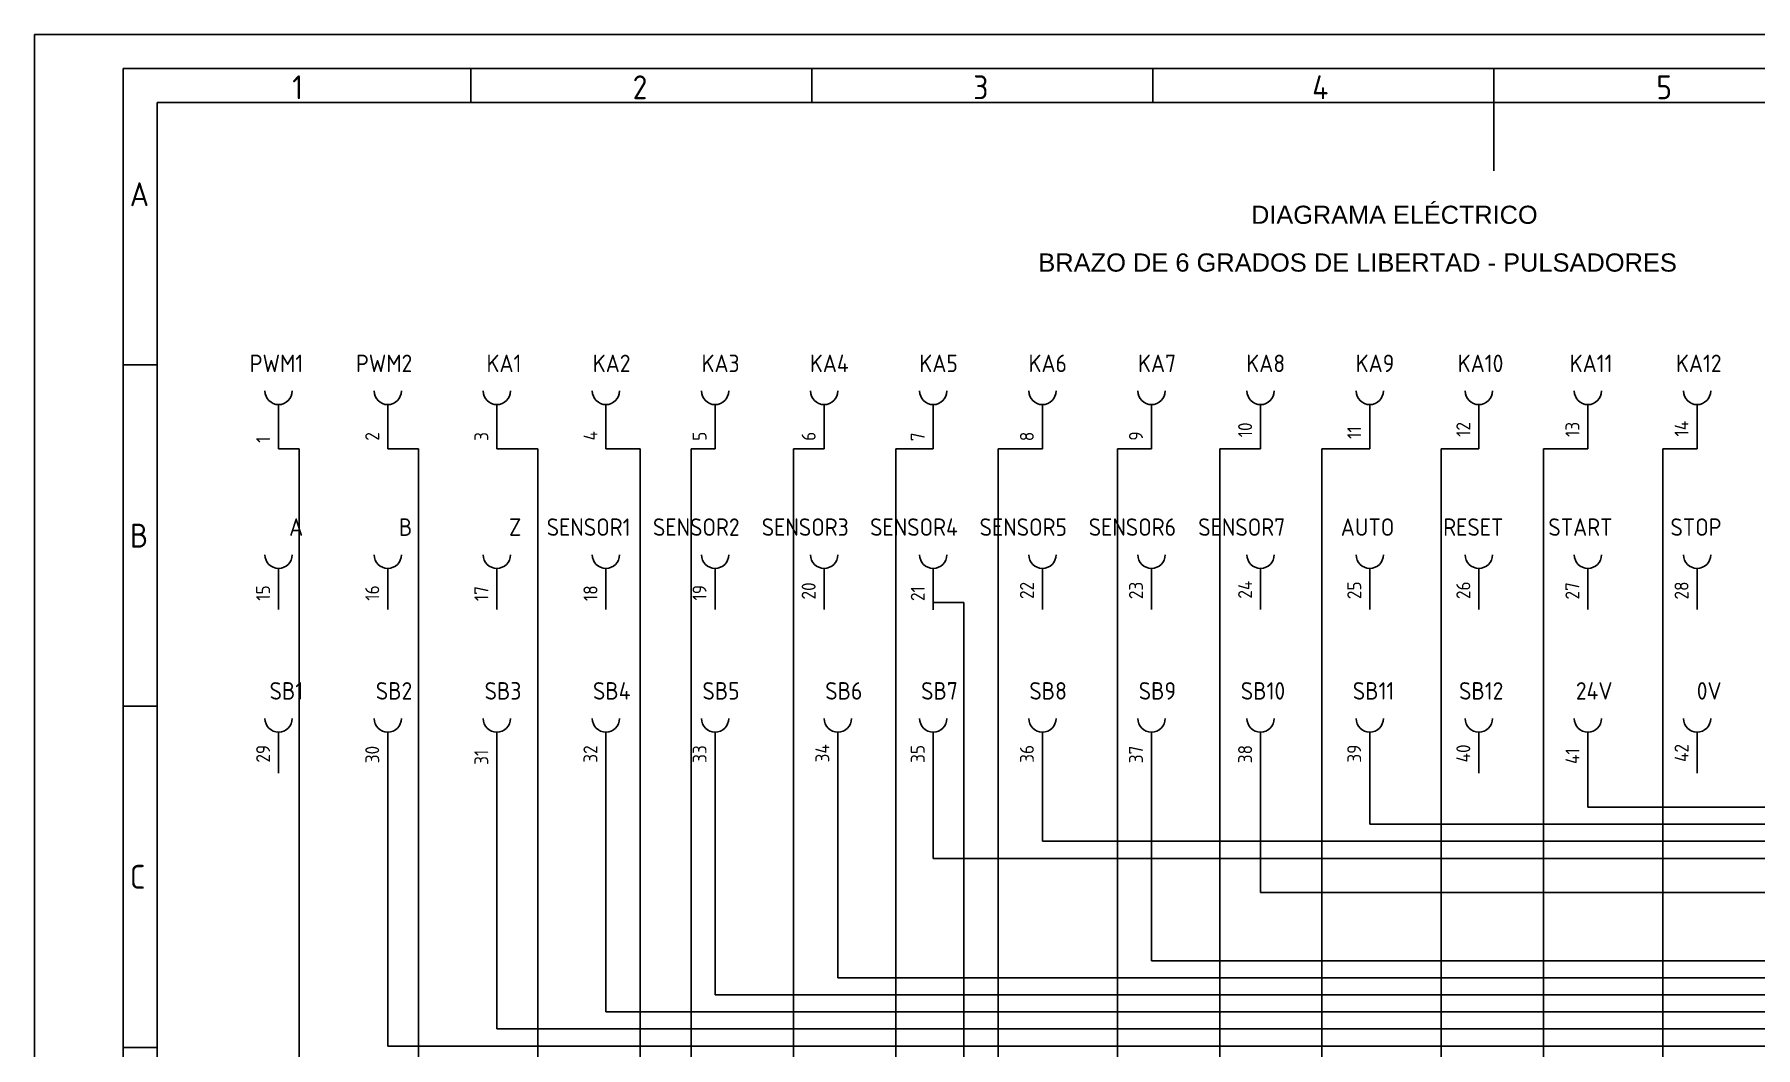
# Model space of a CAD drawing. Header units: millimetres. Extents: x 2847 to 3267, y 1415 to 1712.
# Drawn here: x 2846.7 to 3099.1, y 1563.5 to 1712 of the extents above; entities that cross this region are included whole.
import ezdxf
from ezdxf.enums import TextEntityAlignment as Align

# ---------------------------------------------------------------- set-up
doc = ezdxf.new("R2010")
doc.units = ezdxf.units.MM
for name, color, linetype in [('035', 5, 'Continuous'), ('07', 7, 'Continuous'), ('PDF_Texto', 7, 'Continuous'), ('SYMS', 7, 'Continuous'), ('TAGS', 4, 'Continuous'), ('TERMS', 3, 'Continuous'), ('WIRES', 7, 'Continuous')]:
    doc.layers.add(name, color=color, linetype=linetype)
doc.styles.add('ISO Proportional', font='isocp.shx')
doc.styles.add('PDF F2', font='arial.ttf')
doc.styles.add('WD_IEC', font='ISOCP2.shx', dxfattribs={"width": 0.9, "height": 4})

# ---------------------------------------------------------------- blocks, each defined once
blk = doc.blocks.new('IEC_border_a3')
at = {"layer": '035'}
for p, q in [((64, 292), (64, 287)), ((114, 292), (114, 287)), ((164, 292), (164, 287)), ((214, 292), (214, 287)), ((17.97, 248.58), (12.98, 248.58)), ((17.98, 198.54), (13, 198.54)), ((17.98, 148.54), (13, 148.54))]:
    blk.add_line(p, q, dxfattribs=at)
for points in [[(0, 297), (420, 297), (420, 0), (0, 0)], [(18, 287), (410, 287), (410, 10), (18, 10)]]:
    blk.add_lwpolyline(points, close=True, dxfattribs=at)
at = {"layer": '07'}
blk.add_line((214, 287), (214, 277), dxfattribs=at)
blk.add_lwpolyline([(13, 292), (415, 292), (415, 5), (13, 5)], close=True, dxfattribs=at)
at = {"layer": '035', "style": 'ISO Proportional'}
for s, p in [('1', (37.81, 287.5)), ('2', (87.73, 287.5)), ('3', (137.68, 287.5)), ('4', (187.38, 287.5)), ('5', (237.84, 287.5)), ('A', (13.98, 271.83)), ('B', (14, 221.79)), ('C', (14, 171.79))]:
    blk.add_text(s, height=3.5, dxfattribs=at).set_placement(p)
blk = doc.blocks.new('VC01_J')
blk.add_line((0, -5), (0, -1.25))
blk.add_arc((0, 0), 1.25, 180, 0)
at = {"style": 'WD_IEC'}
for tag, p in [('INST', (-5.25, 8)), ('LOC', (-5.25, 5)), ('TAG1', (-5.25, 2)), ('DESC1', (-5.25, -5.1)), ('DESC2', (-5.25, -8.1)), ('DESC3', (-5.25, -11.1))]:
    blk.add_attdef(tag, text='', height=2.5, dxfattribs=at).set_placement(p, align=Align.RIGHT)
at = {"style": 'WD_IEC', "flags": 1}
for tag, p, height in [('MFG', (2.75, 4), 1.5), ('CAT', (2.75, 1.5), 1.5), ('X4LINK', (-1.88, 0), 0.32), ('X1LINK', (1.88, 0), 0.32), ('ASSYCODE', (2.75, -2.75), 1), ('X8TERM01', (0, -5), 0.32), ('FAMILY', (2.75, -4.25), 1), ('X8TERMDESC01', (0, -5.52), 0.32), ('CATDESC', (2.75, -5.75), 1)]:
    blk.add_attdef(tag, p, '', height=height, dxfattribs=at)
at = {"style": 'WD_IEC'}
blk.add_attdef('TERM01', (-1, -5), '', height=2, rotation=90, dxfattribs=at)
blk = doc.blocks.new('VC02_J')
blk.add_line((0, -5), (0, -1.25))
blk.add_arc((0, 0), 1.25, 180, 0)
at = {"style": 'WD_IEC'}
for tag, p in [('INST', (-5.25, 8)), ('LOC', (-5.25, 5)), ('TAG2', (-5.25, 2)), ('DESC1', (-5.25, -5.1)), ('DESC2', (-5.25, -8.1)), ('DESC3', (-5.25, -11.1))]:
    blk.add_attdef(tag, text='', height=2.5, dxfattribs=at).set_placement(p, align=Align.RIGHT)
blk.add_attdef('TERM01', (-1, -5), '', height=2, rotation=90, dxfattribs=at)
at = {"style": 'WD_IEC', "flags": 1}
for tag, p, height in [('X4LINK', (-1.88, 0), 0.32), ('X1LINK', (1.88, 0), 0.32), ('X8TERM01', (0, -5), 0.32), ('FAMILY', (2.75, -4.25), 1), ('X8TERMDESC01', (0, -5.52), 0.32)]:
    blk.add_attdef(tag, p, '', height=height, dxfattribs=at)

msp = doc.modelspace()

# ---------------------------------------------------------------- linework, layer by layer
at = {"layer": 'WIRES'}
for p, q in [((2882.49, 1651.71), (2882.49, 1651.26)), ((2882.49, 1651.26), (2885.49, 1651.26)), ((2885.49, 1506.26), (2885.49, 1651.26)), ((2898.49, 1651.71), (2898.49, 1651.26)), ((2898.49, 1651.26), (2902.99, 1651.26)), ((2902.99, 1651.26), (2902.99, 1563.81)), ((2914.49, 1651.71), (2914.49, 1651.26)), ((2914.49, 1651.26), (2920.49, 1651.26)), ((2920.49, 1651.26), (2920.49, 1566.31)), ((2930.49, 1651.71), (2930.49, 1651.26)), ((2930.49, 1651.26), (2935.49, 1651.26)), ((2935.49, 1651.26), (2935.49, 1568.81)), ((2946.49, 1651.26), (2942.99, 1651.26)), ((2942.99, 1651.26), (2942.99, 1568.81)), ((2946.49, 1651.71), (2946.49, 1651.26)), ((2962.49, 1651.26), (2957.99, 1651.26)), ((2957.99, 1651.26), (2957.99, 1571.31)), ((2962.49, 1651.71), (2962.49, 1651.26)), ((2978.49, 1651.26), (2972.99, 1651.26)), ((2972.99, 1651.26), (2972.99, 1573.81)), ((2978.49, 1651.71), (2978.49, 1651.26)), ((2994.49, 1651.26), (2987.99, 1651.26)), ((2987.99, 1651.26), (2987.99, 1591.31)), ((2994.49, 1651.71), (2994.49, 1651.26)), ((3010.49, 1651.26), (3005.49, 1651.26)), ((3005.49, 1651.26), (3005.49, 1593.81)), ((3010.49, 1651.71), (3010.49, 1651.26)), ((3026.49, 1651.26), (3020.49, 1651.26)), ((3020.49, 1651.26), (3020.49, 1593.81)), ((3026.49, 1651.71), (3026.49, 1651.26)), ((3042.49, 1651.26), (3035.49, 1651.26)), ((3035.49, 1651.26), (3035.49, 1593.81)), ((3042.49, 1651.71), (3042.49, 1651.26)), ((3058.49, 1651.26), (3052.99, 1651.26)), ((3052.99, 1651.26), (3052.99, 1576.31)), ((3058.49, 1651.71), (3058.49, 1651.26)), ((3074.49, 1651.26), (3067.99, 1651.26)), ((3067.99, 1651.26), (3067.99, 1596.31)), ((3074.49, 1651.71), (3074.49, 1651.26)), ((3090.49, 1651.26), (3085.49, 1651.26)), ((3085.49, 1651.26), (3085.49, 1598.81)), ((3090.49, 1651.71), (3090.49, 1651.26)), ((2978.49, 1627.71), (2978.49, 1628.76)), ((2978.49, 1628.76), (2982.99, 1628.76)), ((2982.99, 1628.76), (2982.99, 1591.31)), ((2898.49, 1603.71), (2898.49, 1563.76)), ((2914.49, 1603.71), (2914.49, 1566.26)), ((2930.49, 1603.71), (2930.49, 1568.76)), ((2946.49, 1603.71), (2946.49, 1571.26)), ((2964.49, 1603.71), (2964.49, 1573.76)), ((2978.49, 1603.71), (2978.49, 1591.26)), ((2994.49, 1603.71), (2994.49, 1593.76)), ((3010.49, 1603.71), (3010.49, 1576.26)), ((3026.49, 1603.71), (3026.49, 1586.26)), ((3042.49, 1603.71), (3042.49, 1596.26)), ((3074.49, 1603.71), (3074.49, 1598.76)), ((3074.49, 1598.76), (3105.49, 1598.76)), ((3085.49, 1598.71), (3085.49, 1596.31)), ((3042.49, 1596.26), (3042.99, 1596.26)), ((3042.99, 1596.26), (3125.44, 1596.26)), ((3067.99, 1596.21), (3067.99, 1593.81)), ((3085.49, 1596.21), (3085.49, 1593.81)), ((2994.49, 1593.76), (3010.44, 1593.76)), ((3005.49, 1593.71), (3005.49, 1591.31)), ((3010.54, 1593.76), (3026.44, 1593.76)), ((3020.49, 1593.71), (3020.49, 1591.31)), ((3026.54, 1593.76), (3125.44, 1593.76)), ((3035.49, 1593.71), (3035.49, 1591.31)), ((3067.99, 1593.71), (3067.99, 1591.31)), ((3085.49, 1593.71), (3085.49, 1591.31)), ((2978.49, 1591.26), (3010.44, 1591.26)), ((2982.99, 1591.21), (2982.99, 1573.81)), ((2987.99, 1591.21), (2987.99, 1573.81)), ((3005.49, 1591.21), (3005.49, 1573.81)), ((3010.54, 1591.26), (3026.44, 1591.26)), ((3020.49, 1591.21), (3020.49, 1576.31)), ((3026.54, 1591.26), (3125.49, 1591.26)), ((3035.49, 1591.21), (3035.49, 1586.31)), ((3067.99, 1591.21), (3067.99, 1586.31)), ((3085.49, 1591.21), (3085.49, 1586.31)), ((3026.49, 1586.26), (3155.44, 1586.26)), ((3035.49, 1586.21), (3035.49, 1576.31)), ((3067.99, 1586.21), (3067.99, 1576.31)), ((3085.49, 1586.21), (3085.49, 1576.31)), ((3010.49, 1576.26), (3125.44, 1576.26)), ((3020.49, 1576.21), (3020.49, 1573.81)), ((3035.49, 1576.21), (3035.49, 1573.81)), ((3052.99, 1576.21), (3052.99, 1573.81)), ((3067.99, 1576.21), (3067.99, 1573.81)), ((3085.49, 1576.21), (3085.49, 1573.81)), ((2964.49, 1573.76), (3125.44, 1573.76)), ((2972.99, 1573.71), (2972.99, 1571.31)), ((2982.99, 1573.71), (2982.99, 1571.31)), ((2987.99, 1573.71), (2987.99, 1571.31)), ((3005.49, 1573.71), (3005.49, 1571.31)), ((3020.49, 1573.71), (3020.49, 1571.31)), ((3035.49, 1573.71), (3035.49, 1571.31)), ((3052.99, 1573.71), (3052.99, 1571.31)), ((3067.99, 1573.71), (3067.99, 1571.31)), ((3085.49, 1573.71), (3085.49, 1571.31)), ((2946.49, 1571.26), (3125.44, 1571.26)), ((2957.99, 1571.21), (2957.99, 1568.81)), ((2972.99, 1571.21), (2972.99, 1568.81)), ((2982.99, 1571.21), (2982.99, 1568.81)), ((2987.99, 1571.21), (2987.99, 1568.81)), ((3005.49, 1571.21), (3005.49, 1568.81)), ((3020.49, 1571.21), (3020.49, 1568.81)), ((3035.49, 1571.21), (3035.49, 1568.81)), ((3052.99, 1571.21), (3052.99, 1568.81)), ((3067.99, 1571.21), (3067.99, 1568.81)), ((3085.49, 1571.21), (3085.49, 1568.81)), ((2930.49, 1568.76), (3125.44, 1568.76)), ((2935.49, 1568.71), (2935.49, 1566.31)), ((2942.99, 1568.71), (2942.99, 1566.31)), ((2957.99, 1568.71), (2957.99, 1566.31)), ((2972.99, 1568.71), (2972.99, 1566.31)), ((2982.99, 1568.71), (2982.99, 1566.31)), ((2987.99, 1568.71), (2987.99, 1566.31)), ((3005.49, 1568.71), (3005.49, 1566.31)), ((3020.49, 1568.71), (3020.49, 1566.31)), ((3035.49, 1568.71), (3035.49, 1566.31)), ((3052.99, 1568.71), (3052.99, 1566.31)), ((3067.99, 1568.71), (3067.99, 1566.31)), ((3085.49, 1568.71), (3085.49, 1566.31)), ((2914.49, 1566.26), (3125.44, 1566.26)), ((2920.49, 1566.21), (2920.49, 1563.81)), ((2935.49, 1566.21), (2935.49, 1563.81)), ((2942.99, 1566.21), (2942.99, 1563.81)), ((2957.99, 1566.21), (2957.99, 1563.81)), ((2972.99, 1566.21), (2972.99, 1563.81)), ((2982.99, 1566.21), (2982.99, 1563.81)), ((2987.99, 1566.21), (2987.99, 1563.81)), ((3005.49, 1566.21), (3005.49, 1563.81)), ((3020.49, 1566.21), (3020.49, 1563.81)), ((3035.49, 1566.21), (3035.49, 1563.81)), ((3052.99, 1566.21), (3052.99, 1563.81)), ((3067.99, 1566.21), (3067.99, 1563.81)), ((3085.49, 1566.21), (3085.49, 1563.81)), ((2898.49, 1563.76), (3125.44, 1563.76)), ((2902.99, 1563.71), (2902.99, 1508.76)), ((2920.49, 1563.71), (2920.49, 1511.26)), ((2935.49, 1563.71), (2935.49, 1496.31)), ((2942.99, 1563.71), (2942.99, 1561.26)), ((2957.99, 1563.71), (2957.99, 1556.26)), ((2972.99, 1563.71), (2972.99, 1551.26)), ((2982.99, 1563.71), (2982.99, 1546.31)), ((2987.99, 1563.71), (2987.99, 1546.26)), ((3005.49, 1563.71), (3005.49, 1541.26)), ((3020.49, 1563.71), (3020.49, 1536.26)), ((3035.49, 1563.71), (3035.49, 1531.26)), ((3052.99, 1563.71), (3052.99, 1526.26)), ((3067.99, 1563.71), (3067.99, 1521.26)), ((3085.49, 1563.71), (3085.49, 1513.76))]:
    msp.add_line(p, q, dxfattribs=at)
for centre, start, end in [((3085.49, 1598.76), 90, 270), ((3067.99, 1596.26), 90, 270), ((3085.49, 1596.26), 90, 270), ((3005.49, 1593.76), 90, 270), ((3010.49, 1593.76), 0, 180), ((3020.49, 1593.76), 90, 270), ((3026.49, 1593.76), 0, 180), ((3035.49, 1593.76), 90, 270), ((3067.99, 1593.76), 90, 270), ((3085.49, 1593.76), 90, 270), ((2982.99, 1591.26), 90, 270), ((2987.99, 1591.26), 90, 270), ((3005.49, 1591.26), 90, 270), ((3010.49, 1591.26), 0, 180), ((3020.49, 1591.26), 90, 270), ((3026.49, 1591.26), 0, 180), ((3035.49, 1591.26), 90, 270), ((3067.99, 1591.26), 90, 270), ((3085.49, 1591.26), 90, 270), ((3035.49, 1586.26), 90, 270), ((3067.99, 1586.26), 90, 270), ((3085.49, 1586.26), 90, 270), ((3020.49, 1576.26), 90, 270), ((3035.49, 1576.26), 90, 270), ((3052.99, 1576.26), 90, 270), ((3067.99, 1576.26), 90, 270), ((3085.49, 1576.26), 90, 270), ((2972.99, 1573.76), 90, 270), ((2982.99, 1573.76), 90, 270), ((2987.99, 1573.76), 90, 270), ((3005.49, 1573.76), 90, 270), ((3020.49, 1573.76), 90, 270), ((3035.49, 1573.76), 90, 270), ((3052.99, 1573.76), 90, 270), ((3067.99, 1573.76), 90, 270), ((3085.49, 1573.76), 90, 270), ((2957.99, 1571.26), 90, 270), ((2972.99, 1571.26), 90, 270), ((2982.99, 1571.26), 90, 270), ((2987.99, 1571.26), 90, 270), ((3005.49, 1571.26), 90, 270), ((3020.49, 1571.26), 90, 270), ((3035.49, 1571.26), 90, 270), ((3052.99, 1571.26), 90, 270), ((3067.99, 1571.26), 90, 270), ((3085.49, 1571.26), 90, 270), ((2935.49, 1568.76), 90, 270), ((2942.99, 1568.76), 90, 270), ((2957.99, 1568.76), 90, 270), ((2972.99, 1568.76), 90, 270), ((2982.99, 1568.76), 90, 270), ((2987.99, 1568.76), 90, 270), ((3005.49, 1568.76), 90, 270), ((3020.49, 1568.76), 90, 270), ((3035.49, 1568.76), 90, 270), ((3052.99, 1568.76), 90, 270), ((3067.99, 1568.76), 90, 270), ((3085.49, 1568.76), 90, 270), ((2920.49, 1566.26), 90, 270), ((2935.49, 1566.26), 90, 270), ((2942.99, 1566.26), 90, 270), ((2957.99, 1566.26), 90, 270), ((2972.99, 1566.26), 90, 270), ((2982.99, 1566.26), 90, 270), ((2987.99, 1566.26), 90, 270), ((3005.49, 1566.26), 90, 270), ((3020.49, 1566.26), 90, 270), ((3035.49, 1566.26), 90, 270), ((3052.99, 1566.26), 90, 270), ((3067.99, 1566.26), 90, 270), ((3085.49, 1566.26), 90, 270), ((2902.99, 1563.76), 90, 270), ((2920.49, 1563.76), 90, 270), ((2935.49, 1563.76), 90, 270), ((2942.99, 1563.76), 90, 270), ((2957.99, 1563.76), 90, 270), ((2972.99, 1563.76), 90, 270), ((2982.99, 1563.76), 90, 270), ((2987.99, 1563.76), 90, 270), ((3005.49, 1563.76), 90, 270), ((3020.49, 1563.76), 90, 270), ((3035.49, 1563.76), 90, 270), ((3052.99, 1563.76), 90, 270), ((3067.99, 1563.76), 90, 270), ((3085.49, 1563.76), 90, 270)]:
    msp.add_arc(centre, 0.05, start, end, dxfattribs=at)

# ---------------------------------------------------------------- block references
msp.add_blockref('IEC_border_a3', (2846.68, 1415.02))
at = {"layer": 'SYMS'}
ref = msp.add_blockref('VC01_J', (2882.49, 1659.76), dxfattribs=dict(at, xscale=1.6, yscale=1.6, zscale=1.6))
ref.add_attrib('TERM01', '1', (2881.24, 1652.17), dxfattribs={"layer": 'TERMS', "height": 2.05, "rotation": 90, "style": 'WD_IEC'})
ref.add_attrib('TAG1', 'PWM1', dxfattribs={"layer": 'TAGS', "height": 2.56, "style": 'WD_IEC'}).set_placement((2886.09, 1662.53), align=Align.RIGHT)
ref = msp.add_blockref('VC02_J', (2898.49, 1659.76), dxfattribs=dict(at, xscale=1.6, yscale=1.6, zscale=1.6))
ref.add_attrib('TERM01', '2', (2897.24, 1652.47), dxfattribs={"layer": 'TERMS', "height": 2.05, "rotation": 90, "style": 'WD_IEC'})
ref.add_attrib('TAG2', 'PWM2', dxfattribs={"layer": 'TAGS', "height": 2.56, "style": 'WD_IEC'}).set_placement((2902.09, 1662.53), align=Align.RIGHT)
ref = msp.add_blockref('VC02_J', (2914.49, 1659.76), dxfattribs=dict(at, xscale=1.6, yscale=1.6, zscale=1.6))
ref.add_attrib('TERM01', '3', (2913.24, 1652.45), dxfattribs={"layer": 'TERMS', "height": 2.05, "rotation": 90, "style": 'WD_IEC'})
ref.add_attrib('TAG2', 'KA1', dxfattribs={"layer": 'TAGS', "height": 2.56, "style": 'WD_IEC'}).set_placement((2918.09, 1662.53), align=Align.RIGHT)
ref = msp.add_blockref('VC02_J', (2930.49, 1659.76), dxfattribs=dict(at, xscale=1.6, yscale=1.6, zscale=1.6))
ref.add_attrib('TERM01', '4', (2929.24, 1652.51), dxfattribs={"layer": 'TERMS', "height": 2.05, "rotation": 90, "style": 'WD_IEC'})
ref.add_attrib('TAG2', 'KA2', dxfattribs={"layer": 'TAGS', "height": 2.56, "style": 'WD_IEC'}).set_placement((2934.09, 1662.53), align=Align.RIGHT)
ref = msp.add_blockref('VC02_J', (2946.49, 1659.76), dxfattribs=dict(at, xscale=1.6, yscale=1.6, zscale=1.6))
ref.add_attrib('TERM01', '5', (2945.24, 1652.45), dxfattribs={"layer": 'TERMS', "height": 2.05, "rotation": 90, "style": 'WD_IEC'})
ref.add_attrib('TAG2', 'KA3', dxfattribs={"layer": 'TAGS', "height": 2.56, "style": 'WD_IEC'}).set_placement((2950.09, 1662.53), align=Align.RIGHT)
ref = msp.add_blockref('VC02_J', (2962.49, 1659.76), dxfattribs=dict(at, xscale=1.6, yscale=1.6, zscale=1.6))
ref.add_attrib('TERM01', '6', (2961.24, 1652.45), dxfattribs={"layer": 'TERMS', "height": 2.05, "rotation": 90, "style": 'WD_IEC'})
ref.add_attrib('TAG2', 'KA4', dxfattribs={"layer": 'TAGS', "height": 2.56, "style": 'WD_IEC'}).set_placement((2966.09, 1662.53), align=Align.RIGHT)
ref = msp.add_blockref('VC02_J', (2978.49, 1659.76), dxfattribs=dict(at, xscale=1.6, yscale=1.6, zscale=1.6))
ref.add_attrib('TERM01', '7', (2977.24, 1652.4), dxfattribs={"layer": 'TERMS', "height": 2.05, "rotation": 90, "style": 'WD_IEC'})
ref.add_attrib('TAG2', 'KA5', dxfattribs={"layer": 'TAGS', "height": 2.56, "style": 'WD_IEC'}).set_placement((2982.09, 1662.53), align=Align.RIGHT)
ref = msp.add_blockref('VC02_J', (2994.49, 1659.76), dxfattribs=dict(at, xscale=1.6, yscale=1.6, zscale=1.6))
ref.add_attrib('TERM01', '8', (2993.24, 1652.4), dxfattribs={"layer": 'TERMS', "height": 2.05, "rotation": 90, "style": 'WD_IEC'})
ref.add_attrib('TAG2', 'KA6', dxfattribs={"layer": 'TAGS', "height": 2.56, "style": 'WD_IEC'}).set_placement((2998.09, 1662.53), align=Align.RIGHT)
ref = msp.add_blockref('VC02_J', (3010.49, 1659.76), dxfattribs=dict(at, xscale=1.6, yscale=1.6, zscale=1.6))
ref.add_attrib('TERM01', '9', (3009.24, 1652.48), dxfattribs={"layer": 'TERMS', "height": 2.05, "rotation": 90, "style": 'WD_IEC'})
ref.add_attrib('TAG2', 'KA7', dxfattribs={"layer": 'TAGS', "height": 2.56, "style": 'WD_IEC'}).set_placement((3014.09, 1662.53), align=Align.RIGHT)
ref = msp.add_blockref('VC02_J', (3026.49, 1659.76), dxfattribs=dict(at, xscale=1.6, yscale=1.6, zscale=1.6))
ref.add_attrib('TERM01', '10', (3025.24, 1652.97), dxfattribs={"layer": 'TERMS', "height": 2.048, "rotation": 90, "style": 'WD_IEC'})
ref.add_attrib('TAG2', 'KA8', dxfattribs={"layer": 'TAGS', "height": 2.56, "style": 'WD_IEC'}).set_placement((3030.09, 1662.53), align=Align.RIGHT)
ref = msp.add_blockref('VC02_J', (3042.49, 1659.76), dxfattribs=dict(at, xscale=1.6, yscale=1.6, zscale=1.6))
ref.add_attrib('TERM01', '11', (3041.24, 1652.74), dxfattribs={"layer": 'TERMS', "height": 2.048, "rotation": 90, "style": 'WD_IEC'})
ref.add_attrib('TAG2', 'KA9', dxfattribs={"layer": 'TAGS', "height": 2.56, "style": 'WD_IEC'}).set_placement((3046.09, 1662.53), align=Align.RIGHT)
ref = msp.add_blockref('VC02_J', (3058.49, 1659.76), dxfattribs=dict(at, xscale=1.6, yscale=1.6, zscale=1.6))
ref.add_attrib('TERM01', '12', (3057.24, 1653.04), dxfattribs={"layer": 'TERMS', "height": 2.048, "rotation": 90, "style": 'WD_IEC'})
ref.add_attrib('TAG2', 'KA10', dxfattribs={"layer": 'TAGS', "height": 2.56, "style": 'WD_IEC'}).set_placement((3062.09, 1662.53), align=Align.RIGHT)
ref = msp.add_blockref('VC02_J', (3074.49, 1659.76), dxfattribs=dict(at, xscale=1.6, yscale=1.6, zscale=1.6))
ref.add_attrib('TERM01', '13', (3073.24, 1653.02), dxfattribs={"layer": 'TERMS', "height": 2.048, "rotation": 90, "style": 'WD_IEC'})
ref.add_attrib('TAG2', 'KA11', dxfattribs={"layer": 'TAGS', "height": 2.56, "style": 'WD_IEC'}).set_placement((3078.09, 1662.53), align=Align.RIGHT)
ref = msp.add_blockref('VC02_J', (3090.49, 1659.76), dxfattribs=dict(at, xscale=1.6, yscale=1.6, zscale=1.6))
ref.add_attrib('TERM01', '14', (3089.24, 1653.09), dxfattribs={"layer": 'TERMS', "height": 2.048, "rotation": 90, "style": 'WD_IEC'})
ref.add_attrib('TAG2', 'KA12', dxfattribs={"layer": 'TAGS', "height": 2.56, "style": 'WD_IEC'}).set_placement((3094.09, 1662.53), align=Align.RIGHT)
ref = msp.add_blockref('VC02_J', (2882.49, 1635.76), dxfattribs=dict(at, xscale=1.6, yscale=1.6, zscale=1.6))
ref.add_attrib('TERM01', '15', (2881.24, 1629.02), dxfattribs={"layer": 'TERMS', "height": 2.048, "rotation": 90, "style": 'WD_IEC'})
ref.add_attrib('TAG2', 'A', dxfattribs={"layer": 'TAGS', "height": 2.56, "style": 'WD_IEC'}).set_placement((2886.09, 1638.53), align=Align.RIGHT)
ref = msp.add_blockref('VC02_J', (2898.49, 1635.76), dxfattribs=dict(at, xscale=1.6, yscale=1.6, zscale=1.6))
ref.add_attrib('TERM01', '16', (2897.24, 1629.03), dxfattribs={"layer": 'TERMS', "height": 2.048, "rotation": 90, "style": 'WD_IEC'})
ref.add_attrib('TAG2', 'B', dxfattribs={"layer": 'TAGS', "height": 2.56, "style": 'WD_IEC'}).set_placement((2902.09, 1638.53), align=Align.RIGHT)
ref = msp.add_blockref('VC02_J', (2914.49, 1635.76), dxfattribs=dict(at, xscale=1.6, yscale=1.6, zscale=1.6))
ref.add_attrib('TERM01', '17', (2913.24, 1628.97), dxfattribs={"layer": 'TERMS', "height": 2.048, "rotation": 90, "style": 'WD_IEC'})
ref.add_attrib('TAG2', 'Z', dxfattribs={"layer": 'TAGS', "height": 2.56, "style": 'WD_IEC'}).set_placement((2918.09, 1638.53), align=Align.RIGHT)
ref = msp.add_blockref('VC02_J', (2930.49, 1635.76), dxfattribs=dict(at, xscale=1.6, yscale=1.6, zscale=1.6))
ref.add_attrib('TERM01', '18', (2929.24, 1628.97), dxfattribs={"layer": 'TERMS', "height": 2.048, "rotation": 90, "style": 'WD_IEC'})
ref.add_attrib('TAG2', 'SENSOR1', dxfattribs={"layer": 'TAGS', "height": 2.56, "style": 'WD_IEC'}).set_placement((2934.09, 1638.53), align=Align.RIGHT)
ref = msp.add_blockref('VC02_J', (2946.49, 1635.76), dxfattribs=dict(at, xscale=1.6, yscale=1.6, zscale=1.6))
ref.add_attrib('TERM01', '19', (2945.24, 1629.06), dxfattribs={"layer": 'TERMS', "height": 2.048, "rotation": 90, "style": 'WD_IEC'})
ref.add_attrib('TAG2', 'SENSOR2', dxfattribs={"layer": 'TAGS', "height": 2.56, "style": 'WD_IEC'}).set_placement((2950.09, 1638.53), align=Align.RIGHT)
ref = msp.add_blockref('VC02_J', (2962.49, 1635.76), dxfattribs=dict(at, xscale=1.6, yscale=1.6, zscale=1.6))
ref.add_attrib('TERM01', '20', (2961.24, 1629.2), dxfattribs={"layer": 'TERMS', "height": 2.048, "rotation": 90, "style": 'WD_IEC'})
ref.add_attrib('TAG2', 'SENSOR3', dxfattribs={"layer": 'TAGS', "height": 2.56, "style": 'WD_IEC'}).set_placement((2966.09, 1638.53), align=Align.RIGHT)
ref = msp.add_blockref('VC02_J', (2978.49, 1635.76), dxfattribs=dict(at, xscale=1.6, yscale=1.6, zscale=1.6))
ref.add_attrib('TERM01', '21', (2977.24, 1628.97), dxfattribs={"layer": 'TERMS', "height": 2.048, "rotation": 90, "style": 'WD_IEC'})
ref.add_attrib('TAG2', 'SENSOR4', dxfattribs={"layer": 'TAGS', "height": 2.56, "style": 'WD_IEC'}).set_placement((2982.09, 1638.53), align=Align.RIGHT)
ref = msp.add_blockref('VC02_J', (2994.49, 1635.76), dxfattribs=dict(at, xscale=1.6, yscale=1.6, zscale=1.6))
ref.add_attrib('TERM01', '22', (2993.24, 1629.27), dxfattribs={"layer": 'TERMS', "height": 2.048, "rotation": 90, "style": 'WD_IEC'})
ref.add_attrib('TAG2', 'SENSOR5', dxfattribs={"layer": 'TAGS', "height": 2.56, "style": 'WD_IEC'}).set_placement((2998.09, 1638.53), align=Align.RIGHT)
ref = msp.add_blockref('VC02_J', (3010.49, 1635.76), dxfattribs=dict(at, xscale=1.6, yscale=1.6, zscale=1.6))
ref.add_attrib('TERM01', '23', (3009.24, 1629.25), dxfattribs={"layer": 'TERMS', "height": 2.048, "rotation": 90, "style": 'WD_IEC'})
ref.add_attrib('TAG2', 'SENSOR6', dxfattribs={"layer": 'TAGS', "height": 2.56, "style": 'WD_IEC'}).set_placement((3014.09, 1638.53), align=Align.RIGHT)
ref = msp.add_blockref('VC02_J', (3026.49, 1635.76), dxfattribs=dict(at, xscale=1.6, yscale=1.6, zscale=1.6))
ref.add_attrib('TERM01', '24', (3025.24, 1629.32), dxfattribs={"layer": 'TERMS', "height": 2.048, "rotation": 90, "style": 'WD_IEC'})
ref.add_attrib('TAG2', 'SENSOR7', dxfattribs={"layer": 'TAGS', "height": 2.56, "style": 'WD_IEC'}).set_placement((3030.09, 1638.53), align=Align.RIGHT)
ref = msp.add_blockref('VC02_J', (3042.49, 1635.76), dxfattribs=dict(at, xscale=1.6, yscale=1.6, zscale=1.6))
ref.add_attrib('TERM01', '25', (3041.24, 1629.25), dxfattribs={"layer": 'TERMS', "height": 2.048, "rotation": 90, "style": 'WD_IEC'})
ref.add_attrib('TAG2', 'AUTO', dxfattribs={"layer": 'TAGS', "height": 2.56, "style": 'WD_IEC'}).set_placement((3046.09, 1638.53), align=Align.RIGHT)
ref = msp.add_blockref('VC02_J', (3058.49, 1635.76), dxfattribs=dict(at, xscale=1.6, yscale=1.6, zscale=1.6))
ref.add_attrib('TERM01', '26', (3057.24, 1629.26), dxfattribs={"layer": 'TERMS', "height": 2.048, "rotation": 90, "style": 'WD_IEC'})
ref.add_attrib('TAG2', 'RESET', dxfattribs={"layer": 'TAGS', "height": 2.56, "style": 'WD_IEC'}).set_placement((3062.09, 1638.53), align=Align.RIGHT)
ref = msp.add_blockref('VC02_J', (3074.49, 1635.76), dxfattribs=dict(at, xscale=1.6, yscale=1.6, zscale=1.6))
ref.add_attrib('TERM01', '27', (3073.24, 1629.2), dxfattribs={"layer": 'TERMS', "height": 2.048, "rotation": 90, "style": 'WD_IEC'})
ref.add_attrib('TAG2', 'START', dxfattribs={"layer": 'TAGS', "height": 2.56, "style": 'WD_IEC'}).set_placement((3078.09, 1638.53), align=Align.RIGHT)
ref = msp.add_blockref('VC02_J', (3090.49, 1635.76), dxfattribs=dict(at, xscale=1.6, yscale=1.6, zscale=1.6))
ref.add_attrib('TERM01', '28', (3089.24, 1629.2), dxfattribs={"layer": 'TERMS', "height": 2.048, "rotation": 90, "style": 'WD_IEC'})
ref.add_attrib('TAG2', 'STOP', dxfattribs={"layer": 'TAGS', "height": 2.56, "style": 'WD_IEC'}).set_placement((3094.09, 1638.53), align=Align.RIGHT)
ref = msp.add_blockref('VC01_J', (2882.49, 1611.76), dxfattribs=dict(at, xscale=1.6, yscale=1.6, zscale=1.6))
ref.add_attrib('TERM01', '29', (2881.24, 1605.29), dxfattribs={"layer": 'TERMS', "height": 2.048, "rotation": 90, "style": 'WD_IEC'})
ref.add_attrib('TAG1', 'SB1', dxfattribs={"layer": 'TAGS', "height": 2.56, "style": 'WD_IEC'}).set_placement((2886.09, 1614.53), align=Align.RIGHT)
ref = msp.add_blockref('VC02_J', (2898.49, 1611.76), dxfattribs=dict(at, xscale=1.6, yscale=1.6, zscale=1.6))
ref.add_attrib('TERM01', '30', (2897.24, 1605.2), dxfattribs={"layer": 'TERMS', "height": 2.048, "rotation": 90, "style": 'WD_IEC'})
ref.add_attrib('TAG2', 'SB2', dxfattribs={"layer": 'TAGS', "height": 2.56, "style": 'WD_IEC'}).set_placement((2902.09, 1614.53), align=Align.RIGHT)
ref = msp.add_blockref('VC02_J', (2914.49, 1611.76), dxfattribs=dict(at, xscale=1.6, yscale=1.6, zscale=1.6))
ref.add_attrib('TERM01', '31', (2913.24, 1604.97), dxfattribs={"layer": 'TERMS', "height": 2.048, "rotation": 90, "style": 'WD_IEC'})
ref.add_attrib('TAG2', 'SB3', dxfattribs={"layer": 'TAGS', "height": 2.56, "style": 'WD_IEC'}).set_placement((2918.09, 1614.53), align=Align.RIGHT)
ref = msp.add_blockref('VC02_J', (2930.49, 1611.76), dxfattribs=dict(at, xscale=1.6, yscale=1.6, zscale=1.6))
ref.add_attrib('TERM01', '32', (2929.24, 1605.27), dxfattribs={"layer": 'TERMS', "height": 2.048, "rotation": 90, "style": 'WD_IEC'})
ref.add_attrib('TAG2', 'SB4', dxfattribs={"layer": 'TAGS', "height": 2.56, "style": 'WD_IEC'}).set_placement((2934.09, 1614.53), align=Align.RIGHT)
ref = msp.add_blockref('VC02_J', (2946.49, 1611.76), dxfattribs=dict(at, xscale=1.6, yscale=1.6, zscale=1.6))
ref.add_attrib('TERM01', '33', (2945.24, 1605.25), dxfattribs={"layer": 'TERMS', "height": 2.048, "rotation": 90, "style": 'WD_IEC'})
ref.add_attrib('TAG2', 'SB5', dxfattribs={"layer": 'TAGS', "height": 2.56, "style": 'WD_IEC'}).set_placement((2950.09, 1614.53), align=Align.RIGHT)
ref = msp.add_blockref('VC02_J', (2964.49, 1611.76), dxfattribs=dict(at, xscale=1.6, yscale=1.6, zscale=1.6))
ref.add_attrib('TERM01', '34', (2963.24, 1605.32), dxfattribs={"layer": 'TERMS', "height": 2.048, "rotation": 90, "style": 'WD_IEC'})
ref.add_attrib('TAG2', 'SB6', dxfattribs={"layer": 'TAGS', "height": 2.56, "style": 'WD_IEC'}).set_placement((2968.09, 1614.53), align=Align.RIGHT)
ref = msp.add_blockref('VC02_J', (2978.49, 1611.76), dxfattribs=dict(at, xscale=1.6, yscale=1.6, zscale=1.6))
ref.add_attrib('TERM01', '35', (2977.24, 1605.25), dxfattribs={"layer": 'TERMS', "height": 2.048, "rotation": 90, "style": 'WD_IEC'})
ref.add_attrib('TAG2', 'SB7', dxfattribs={"layer": 'TAGS', "height": 2.56, "style": 'WD_IEC'}).set_placement((2982.09, 1614.53), align=Align.RIGHT)
ref = msp.add_blockref('VC02_J', (2994.49, 1611.76), dxfattribs=dict(at, xscale=1.6, yscale=1.6, zscale=1.6))
ref.add_attrib('TERM01', '36', (2993.24, 1605.26), dxfattribs={"layer": 'TERMS', "height": 2.048, "rotation": 90, "style": 'WD_IEC'})
ref.add_attrib('TAG2', 'SB8', dxfattribs={"layer": 'TAGS', "height": 2.56, "style": 'WD_IEC'}).set_placement((2998.09, 1614.53), align=Align.RIGHT)
ref = msp.add_blockref('VC02_J', (3010.49, 1611.76), dxfattribs=dict(at, xscale=1.6, yscale=1.6, zscale=1.6))
ref.add_attrib('TERM01', '37', (3009.24, 1605.2), dxfattribs={"layer": 'TERMS', "height": 2.048, "rotation": 90, "style": 'WD_IEC'})
ref.add_attrib('TAG2', 'SB9', dxfattribs={"layer": 'TAGS', "height": 2.56, "style": 'WD_IEC'}).set_placement((3014.09, 1614.53), align=Align.RIGHT)
ref = msp.add_blockref('VC02_J', (3026.49, 1611.76), dxfattribs=dict(at, xscale=1.6, yscale=1.6, zscale=1.6))
ref.add_attrib('TERM01', '38', (3025.24, 1605.2), dxfattribs={"layer": 'TERMS', "height": 2.048, "rotation": 90, "style": 'WD_IEC'})
ref.add_attrib('TAG2', 'SB10', dxfattribs={"layer": 'TAGS', "height": 2.56, "style": 'WD_IEC'}).set_placement((3030.09, 1614.53), align=Align.RIGHT)
ref = msp.add_blockref('VC02_J', (3042.49, 1611.76), dxfattribs=dict(at, xscale=1.6, yscale=1.6, zscale=1.6))
ref.add_attrib('TERM01', '39', (3041.24, 1605.29), dxfattribs={"layer": 'TERMS', "height": 2.048, "rotation": 90, "style": 'WD_IEC'})
ref.add_attrib('TAG2', 'SB11', dxfattribs={"layer": 'TAGS', "height": 2.56, "style": 'WD_IEC'}).set_placement((3046.09, 1614.53), align=Align.RIGHT)
ref = msp.add_blockref('VC02_J', (3058.49, 1611.76), dxfattribs=dict(at, xscale=1.6, yscale=1.6, zscale=1.6))
ref.add_attrib('TERM01', '40', (3057.24, 1605.32), dxfattribs={"layer": 'TERMS', "height": 2.048, "rotation": 90, "style": 'WD_IEC'})
ref.add_attrib('TAG2', 'SB12', dxfattribs={"layer": 'TAGS', "height": 2.56, "style": 'WD_IEC'}).set_placement((3062.09, 1614.53), align=Align.RIGHT)
ref = msp.add_blockref('VC02_J', (3074.49, 1611.76), dxfattribs=dict(at, xscale=1.6, yscale=1.6, zscale=1.6))
ref.add_attrib('TERM01', '41', (3073.24, 1605.09), dxfattribs={"layer": 'TERMS', "height": 2.048, "rotation": 90, "style": 'WD_IEC'})
ref.add_attrib('TAG2', '24V', dxfattribs={"layer": 'TAGS', "height": 2.56, "style": 'WD_IEC'}).set_placement((3078.09, 1614.53), align=Align.RIGHT)
ref = msp.add_blockref('VC02_J', (3090.49, 1611.76), dxfattribs=dict(at, xscale=1.6, yscale=1.6, zscale=1.6))
ref.add_attrib('TERM01', '42', (3089.24, 1605.39), dxfattribs={"layer": 'TERMS', "height": 2.048, "rotation": 90, "style": 'WD_IEC'})
ref.add_attrib('TAG2', '0V', dxfattribs={"layer": 'TAGS', "height": 2.56, "style": 'WD_IEC'}).set_placement((3094.09, 1614.53), align=Align.RIGHT)

# ---------------------------------------------------------------- texts
at = {"layer": 'PDF_Texto', "insert": (3025.1, 1685.57), "char_height": 2.6532, "attachment_point": 4, "style": 'PDF F2'}
msp.add_mtext('DIAGRAMA ELÉCTRICO', dxfattribs=at)
at = {"layer": 'PDF_Texto', "insert": (2993.9, 1678.57), "char_height": 2.6687, "width": 103.3402, "attachment_point": 4, "style": 'PDF F2'}
msp.add_mtext('BRAZO DE 6 GRADOS DE LIBERTAD - PULSADORES', dxfattribs=at)

doc.saveas('drawing.dxf')
